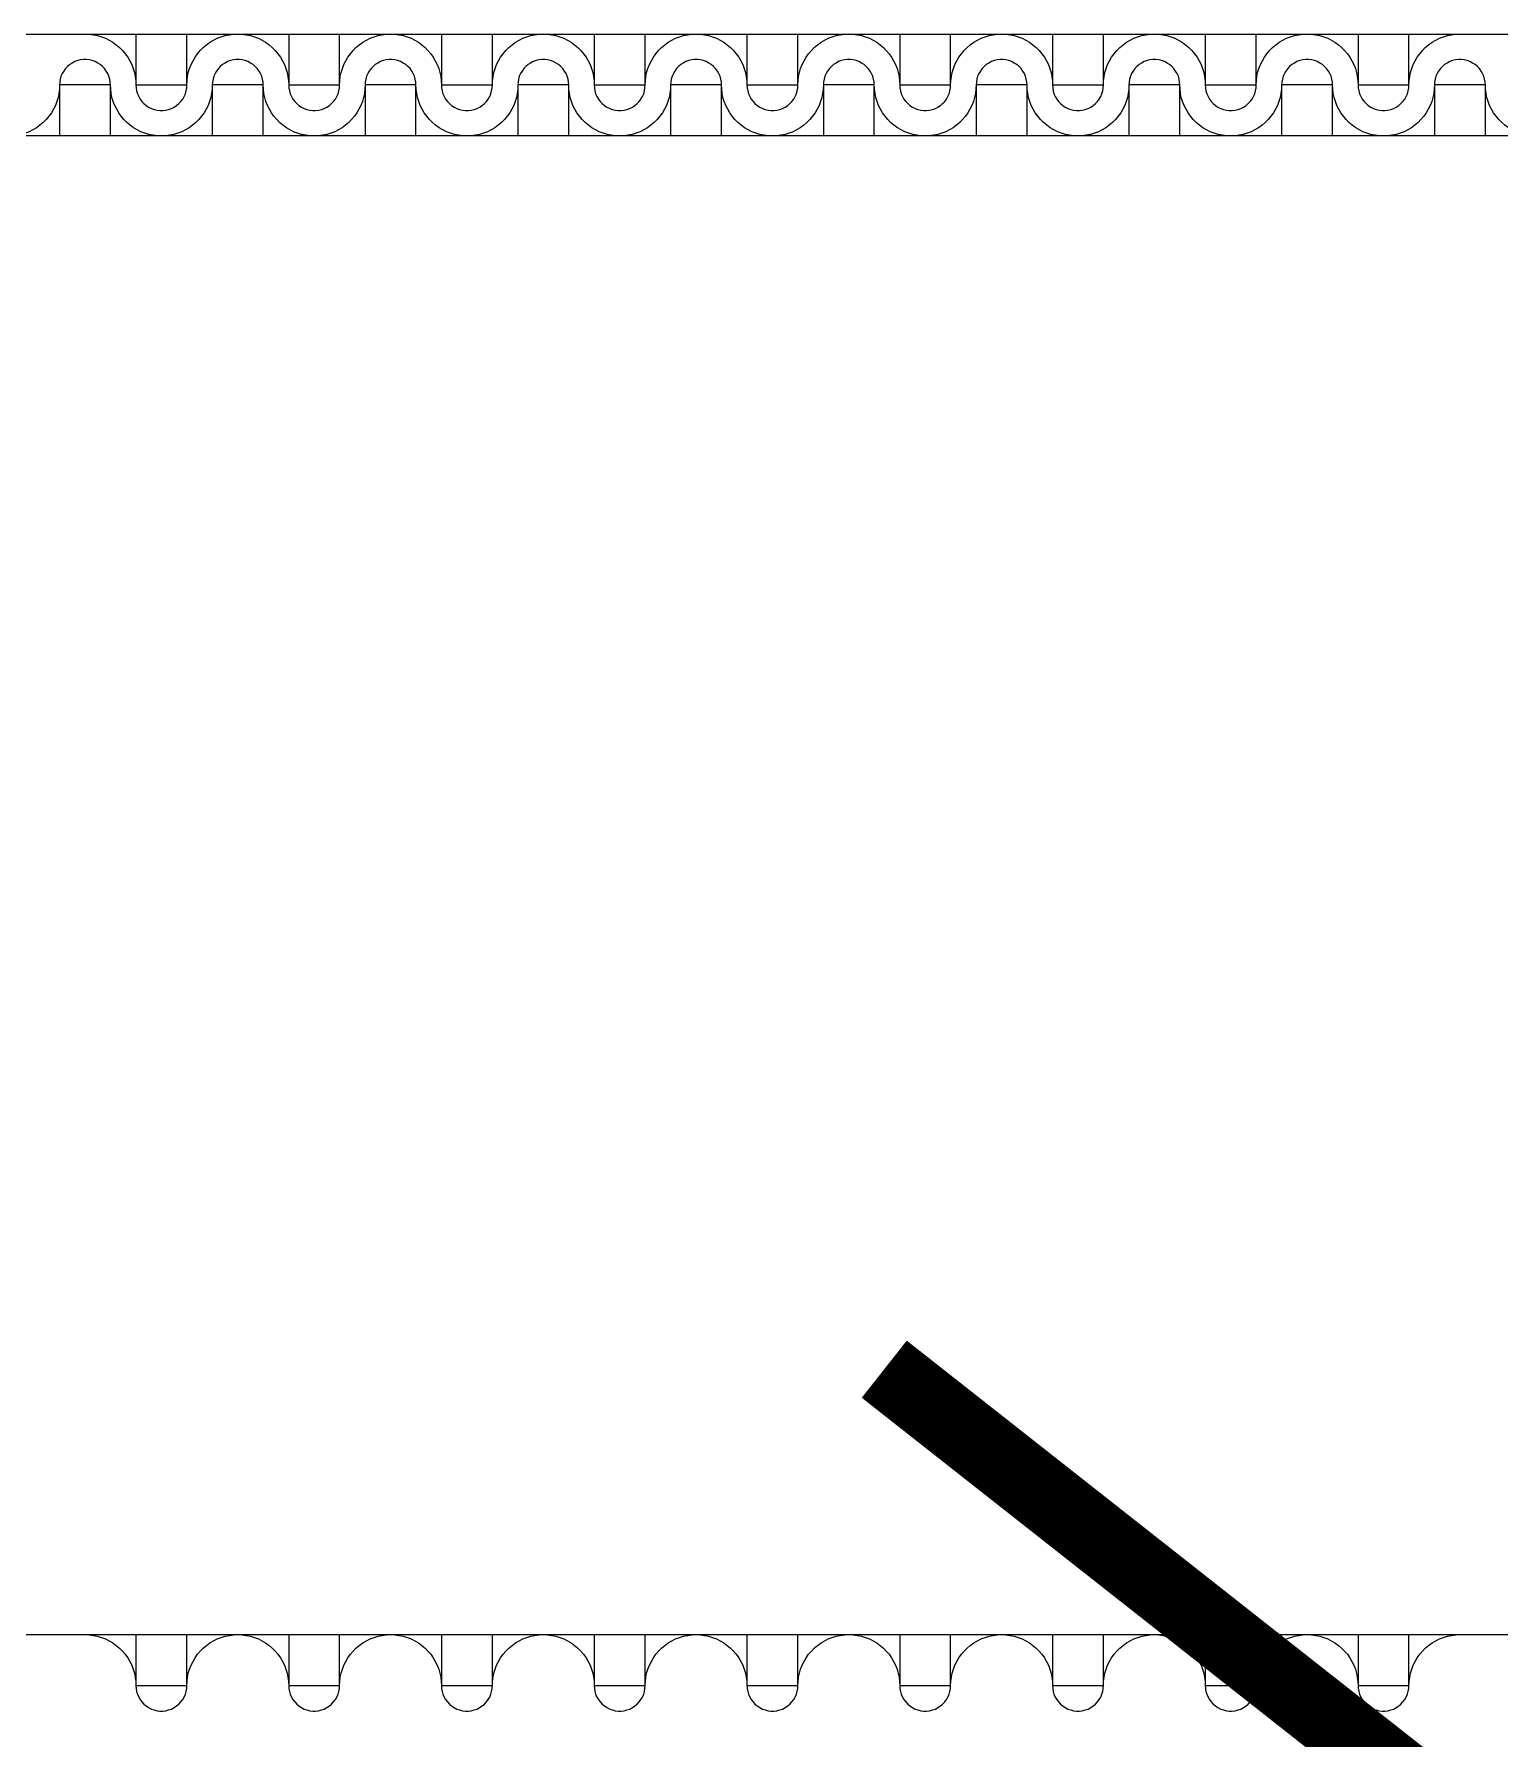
# Model space of a CAD drawing. Extents: x 190.8 to 267.1, y 124 to 174.8.
# Drawn here: x 229.06 to 231.075, y 132.807 to 135.151 of the extents above; entities that cross this region are included whole.
import ezdxf

# ---------------------------------------------------------------- set-up
doc = ezdxf.new("R2010")
doc.units = 0
doc.header["$MEASUREMENT"] = 0

msp = doc.modelspace()

# ---------------------------------------------------------------- linework, layer by layer
for p, q in [((229.0246, 135.1506), (231.1275, 135.1506)), ((229.0246, 132.9506), (231.1275, 132.9506))]:
    msp.add_line(p, q)
for points in [[(229.1296, 135.1506), (229.1354, 135.1503), (229.1411, 135.1496), (229.1469, 135.1486), (229.1524, 135.1468), (229.1579, 135.1448), (229.1679, 135.1393), (229.1726, 135.1358), (229.1771, 135.1321), (229.1811, 135.1281), (229.1849, 135.1236), (229.1884, 135.1188), (229.1939, 135.1088), (229.1959, 135.1033), (229.1976, 135.0978), (229.1986, 135.0921), (229.1994, 135.0863), (229.1996, 135.0806)], [(229.1996, 135.1506), (229.1996, 135.0806), (229.2696, 135.0806), (229.2696, 135.1506)], [(229.2696, 135.0806), (229.2699, 135.0863), (229.2706, 135.0921), (229.2716, 135.0978), (229.2734, 135.1033), (229.2754, 135.1088), (229.2809, 135.1188), (229.2844, 135.1236), (229.2881, 135.1281), (229.2921, 135.1321), (229.2966, 135.1358), (229.3014, 135.1393), (229.3114, 135.1448), (229.3169, 135.1468), (229.3224, 135.1486), (229.3281, 135.1496), (229.3339, 135.1503), (229.3396, 135.1506)], [(229.3396, 135.1506), (229.3454, 135.1503), (229.3511, 135.1496), (229.3569, 135.1486), (229.3624, 135.1468), (229.3679, 135.1448), (229.3779, 135.1393), (229.3826, 135.1358), (229.3871, 135.1321), (229.3911, 135.1281), (229.3949, 135.1236), (229.3984, 135.1188), (229.4039, 135.1088), (229.4059, 135.1033), (229.4076, 135.0978), (229.4086, 135.0921), (229.4094, 135.0863), (229.4096, 135.0806)], [(229.4096, 135.1506), (229.4096, 135.0806), (229.4796, 135.0806), (229.4796, 135.1506)], [(229.4796, 135.0806), (229.4799, 135.0863), (229.4806, 135.0921), (229.4816, 135.0978), (229.4834, 135.1033), (229.4854, 135.1088), (229.4909, 135.1188), (229.4944, 135.1236), (229.4981, 135.1281), (229.5021, 135.1321), (229.5066, 135.1358), (229.5114, 135.1393), (229.5214, 135.1448), (229.5269, 135.1468), (229.5324, 135.1486), (229.5381, 135.1496), (229.5439, 135.1503), (229.5496, 135.1506)], [(229.5496, 135.1506), (229.5554, 135.1503), (229.5611, 135.1496), (229.5669, 135.1486), (229.5724, 135.1468), (229.5779, 135.1448), (229.5879, 135.1393), (229.5926, 135.1358), (229.5971, 135.1321), (229.6011, 135.1281), (229.6049, 135.1236), (229.6084, 135.1188), (229.6139, 135.1088), (229.6159, 135.1033), (229.6176, 135.0978), (229.6186, 135.0921), (229.6194, 135.0863), (229.6196, 135.0806)], [(229.6196, 135.1506), (229.6196, 135.0806), (229.6896, 135.0806), (229.6896, 135.1506)], [(229.6896, 135.0806), (229.6899, 135.0863), (229.6906, 135.0921), (229.6916, 135.0978), (229.6934, 135.1033), (229.6954, 135.1088), (229.7009, 135.1188), (229.7044, 135.1236), (229.7081, 135.1281), (229.7121, 135.1321), (229.7166, 135.1358), (229.7214, 135.1393), (229.7314, 135.1448), (229.7369, 135.1468), (229.7424, 135.1486), (229.7481, 135.1496), (229.7539, 135.1503), (229.7596, 135.1506)], [(229.7596, 135.1506), (229.7654, 135.1503), (229.7711, 135.1496), (229.7769, 135.1486), (229.7824, 135.1468), (229.7879, 135.1448), (229.7979, 135.1393), (229.8026, 135.1358), (229.8071, 135.1321), (229.8111, 135.1281), (229.8149, 135.1236), (229.8184, 135.1188), (229.8239, 135.1088), (229.8259, 135.1033), (229.8276, 135.0978), (229.8286, 135.0921), (229.8294, 135.0863), (229.8296, 135.0806)], [(229.8296, 135.1506), (229.8296, 135.0806), (229.8996, 135.0806), (229.8996, 135.1506)], [(229.8996, 135.0806), (229.8999, 135.0863), (229.9006, 135.0921), (229.9016, 135.0978), (229.9034, 135.1033), (229.9054, 135.1088), (229.9109, 135.1188), (229.9144, 135.1236), (229.9181, 135.1281), (229.9221, 135.1321), (229.9266, 135.1358), (229.9314, 135.1393), (229.9414, 135.1448), (229.9469, 135.1468), (229.9524, 135.1486), (229.9581, 135.1496), (229.9639, 135.1503), (229.9696, 135.1506)], [(229.9696, 135.1506), (229.9754, 135.1503), (229.9811, 135.1496), (229.9869, 135.1486), (229.9924, 135.1468), (229.9979, 135.1448), (230.0079, 135.1393), (230.0126, 135.1358), (230.0171, 135.1321), (230.0211, 135.1281), (230.0249, 135.1236), (230.0284, 135.1188), (230.0339, 135.1088), (230.0359, 135.1033), (230.0376, 135.0978), (230.0386, 135.0921), (230.0394, 135.0863), (230.0396, 135.0806)], [(230.0396, 135.1506), (230.0396, 135.0806), (230.1096, 135.0806), (230.1096, 135.1506)], [(230.1096, 135.0806), (230.1099, 135.0863), (230.1106, 135.0921), (230.1116, 135.0978), (230.1134, 135.1033), (230.1154, 135.1088), (230.1209, 135.1188), (230.1244, 135.1236), (230.1281, 135.1281), (230.1321, 135.1321), (230.1366, 135.1358), (230.1414, 135.1393), (230.1514, 135.1448), (230.1569, 135.1468), (230.1624, 135.1486), (230.1681, 135.1496), (230.1739, 135.1503), (230.1796, 135.1506)], [(230.1796, 135.1506), (230.1854, 135.1503), (230.1911, 135.1496), (230.1969, 135.1486), (230.2024, 135.1468), (230.2079, 135.1448), (230.2179, 135.1393), (230.2226, 135.1358), (230.2271, 135.1321), (230.2311, 135.1281), (230.2349, 135.1236), (230.2384, 135.1188), (230.2439, 135.1088), (230.2459, 135.1033), (230.2476, 135.0978), (230.2486, 135.0921), (230.2494, 135.0863), (230.2496, 135.0806)], [(230.2496, 135.1506), (230.2496, 135.0806), (230.3196, 135.0806), (230.3196, 135.1506)], [(230.3196, 135.0806), (230.3199, 135.0863), (230.3206, 135.0921), (230.3216, 135.0978), (230.3234, 135.1033), (230.3254, 135.1088), (230.3309, 135.1188), (230.3344, 135.1236), (230.3381, 135.1281), (230.3421, 135.1321), (230.3466, 135.1358), (230.3514, 135.1393), (230.3614, 135.1448), (230.3669, 135.1468), (230.3724, 135.1486), (230.3781, 135.1496), (230.3839, 135.1503), (230.3896, 135.1506)], [(230.3896, 135.1506), (230.3954, 135.1503), (230.4011, 135.1496), (230.4069, 135.1486), (230.4124, 135.1468), (230.4179, 135.1448), (230.4279, 135.1393), (230.4326, 135.1358), (230.4371, 135.1321), (230.4411, 135.1281), (230.4449, 135.1236), (230.4484, 135.1188), (230.4539, 135.1088), (230.4559, 135.1033), (230.4576, 135.0978), (230.4586, 135.0921), (230.4594, 135.0863), (230.4596, 135.0806)], [(230.4596, 135.1506), (230.4596, 135.0806), (230.5296, 135.0806), (230.5296, 135.1506)], [(230.5296, 135.0806), (230.5299, 135.0863), (230.5306, 135.0921), (230.5316, 135.0978), (230.5334, 135.1033), (230.5354, 135.1088), (230.5409, 135.1188), (230.5444, 135.1236), (230.5481, 135.1281), (230.5521, 135.1321), (230.5566, 135.1358), (230.5614, 135.1393), (230.5714, 135.1448), (230.5769, 135.1468), (230.5824, 135.1486), (230.5881, 135.1496), (230.5939, 135.1503), (230.5996, 135.1506)], [(230.5996, 135.1506), (230.6054, 135.1503), (230.6111, 135.1496), (230.6169, 135.1486), (230.6224, 135.1468), (230.6279, 135.1448), (230.6379, 135.1393), (230.6426, 135.1358), (230.6471, 135.1321), (230.6511, 135.1281), (230.6549, 135.1236), (230.6584, 135.1188), (230.6639, 135.1088), (230.6659, 135.1033), (230.6676, 135.0978), (230.6686, 135.0921), (230.6694, 135.0863), (230.6696, 135.0806)], [(230.6696, 135.1506), (230.6696, 135.0806), (230.7396, 135.0806), (230.7396, 135.1506)], [(230.7396, 135.0806), (230.7399, 135.0863), (230.7406, 135.0921), (230.7416, 135.0978), (230.7434, 135.1033), (230.7454, 135.1088), (230.7509, 135.1188), (230.7544, 135.1236), (230.7581, 135.1281), (230.7621, 135.1321), (230.7666, 135.1358), (230.7714, 135.1393), (230.7814, 135.1448), (230.7869, 135.1468), (230.7924, 135.1486), (230.7981, 135.1496), (230.8039, 135.1503), (230.8096, 135.1506)], [(230.8096, 135.1506), (230.8154, 135.1503), (230.8211, 135.1496), (230.8269, 135.1486), (230.8324, 135.1468), (230.8379, 135.1448), (230.8479, 135.1393), (230.8526, 135.1358), (230.8571, 135.1321), (230.8611, 135.1281), (230.8649, 135.1236), (230.8684, 135.1188), (230.8739, 135.1088), (230.8759, 135.1033), (230.8776, 135.0978), (230.8786, 135.0921), (230.8794, 135.0863), (230.8796, 135.0806)], [(230.8796, 135.1506), (230.8796, 135.0806), (230.9496, 135.0806), (230.9496, 135.1506)], [(230.9496, 135.0806), (230.9499, 135.0863), (230.9506, 135.0921), (230.9516, 135.0978), (230.9534, 135.1033), (230.9554, 135.1088), (230.9609, 135.1188), (230.9644, 135.1236), (230.9681, 135.1281), (230.9721, 135.1321), (230.9766, 135.1358), (230.9814, 135.1393), (230.9914, 135.1448), (230.9969, 135.1468), (231.0024, 135.1486), (231.0081, 135.1496), (231.0139, 135.1503), (231.0196, 135.1506)], [(229.1646, 135.0806), (229.1644, 135.0846), (229.1636, 135.0886), (229.1626, 135.0926), (229.1609, 135.0963), (229.1589, 135.0998), (229.1564, 135.1031), (229.1536, 135.1061), (229.1506, 135.1086), (229.1471, 135.1108), (229.1434, 135.1128), (229.1396, 135.1141), (229.1356, 135.1151), (229.1316, 135.1156), (229.1276, 135.1156), (229.1236, 135.1151), (229.1196, 135.1141), (229.1156, 135.1128), (229.1121, 135.1108), (229.1086, 135.1086), (229.1056, 135.1061), (229.1029, 135.1031), (229.1004, 135.0998), (229.0984, 135.0963), (229.0966, 135.0926), (229.0956, 135.0886), (229.0949, 135.0846), (229.0946, 135.0806)], [(229.3746, 135.0806), (229.3744, 135.0846), (229.3736, 135.0886), (229.3726, 135.0926), (229.3709, 135.0963), (229.3689, 135.0998), (229.3664, 135.1031), (229.3636, 135.1061), (229.3606, 135.1086), (229.3571, 135.1108), (229.3534, 135.1128), (229.3496, 135.1141), (229.3456, 135.1151), (229.3416, 135.1156), (229.3376, 135.1156), (229.3336, 135.1151), (229.3296, 135.1141), (229.3256, 135.1128), (229.3221, 135.1108), (229.3186, 135.1086), (229.3156, 135.1061), (229.3129, 135.1031), (229.3104, 135.0998), (229.3084, 135.0963), (229.3066, 135.0926), (229.3056, 135.0886), (229.3049, 135.0846), (229.3046, 135.0806)], [(229.5846, 135.0806), (229.5844, 135.0846), (229.5836, 135.0886), (229.5826, 135.0926), (229.5809, 135.0963), (229.5789, 135.0998), (229.5764, 135.1031), (229.5736, 135.1061), (229.5706, 135.1086), (229.5671, 135.1108), (229.5634, 135.1128), (229.5596, 135.1141), (229.5556, 135.1151), (229.5516, 135.1156), (229.5476, 135.1156), (229.5436, 135.1151), (229.5396, 135.1141), (229.5356, 135.1128), (229.5321, 135.1108), (229.5286, 135.1086), (229.5256, 135.1061), (229.5229, 135.1031), (229.5204, 135.0998), (229.5184, 135.0963), (229.5166, 135.0926), (229.5156, 135.0886), (229.5149, 135.0846), (229.5146, 135.0806)], [(229.7946, 135.0806), (229.7944, 135.0846), (229.7936, 135.0886), (229.7926, 135.0926), (229.7909, 135.0963), (229.7889, 135.0998), (229.7864, 135.1031), (229.7836, 135.1061), (229.7806, 135.1086), (229.7771, 135.1108), (229.7734, 135.1128), (229.7696, 135.1141), (229.7656, 135.1151), (229.7616, 135.1156), (229.7576, 135.1156), (229.7536, 135.1151), (229.7496, 135.1141), (229.7456, 135.1128), (229.7421, 135.1108), (229.7386, 135.1086), (229.7356, 135.1061), (229.7329, 135.1031), (229.7304, 135.0998), (229.7284, 135.0963), (229.7266, 135.0926), (229.7256, 135.0886), (229.7249, 135.0846), (229.7246, 135.0806)], [(230.0046, 135.0806), (230.0044, 135.0846), (230.0036, 135.0886), (230.0026, 135.0926), (230.0009, 135.0963), (229.9989, 135.0998), (229.9964, 135.1031), (229.9936, 135.1061), (229.9906, 135.1086), (229.9871, 135.1108), (229.9834, 135.1128), (229.9796, 135.1141), (229.9756, 135.1151), (229.9716, 135.1156), (229.9676, 135.1156), (229.9636, 135.1151), (229.9596, 135.1141), (229.9556, 135.1128), (229.9521, 135.1108), (229.9486, 135.1086), (229.9456, 135.1061), (229.9429, 135.1031), (229.9404, 135.0998), (229.9384, 135.0963), (229.9366, 135.0926), (229.9356, 135.0886), (229.9349, 135.0846), (229.9346, 135.0806)], [(230.2146, 135.0806), (230.2144, 135.0846), (230.2136, 135.0886), (230.2126, 135.0926), (230.2109, 135.0963), (230.2089, 135.0998), (230.2064, 135.1031), (230.2036, 135.1061), (230.2006, 135.1086), (230.1971, 135.1108), (230.1934, 135.1128), (230.1896, 135.1141), (230.1856, 135.1151), (230.1816, 135.1156), (230.1776, 135.1156), (230.1736, 135.1151), (230.1696, 135.1141), (230.1656, 135.1128), (230.1621, 135.1108), (230.1586, 135.1086), (230.1556, 135.1061), (230.1529, 135.1031), (230.1504, 135.0998), (230.1484, 135.0963), (230.1466, 135.0926), (230.1456, 135.0886), (230.1449, 135.0846), (230.1446, 135.0806)], [(230.4246, 135.0806), (230.4244, 135.0846), (230.4236, 135.0886), (230.4226, 135.0926), (230.4209, 135.0963), (230.4189, 135.0998), (230.4164, 135.1031), (230.4136, 135.1061), (230.4106, 135.1086), (230.4071, 135.1108), (230.4034, 135.1128), (230.3996, 135.1141), (230.3956, 135.1151), (230.3916, 135.1156), (230.3876, 135.1156), (230.3836, 135.1151), (230.3796, 135.1141), (230.3756, 135.1128), (230.3721, 135.1108), (230.3686, 135.1086), (230.3656, 135.1061), (230.3629, 135.1031), (230.3604, 135.0998), (230.3584, 135.0963), (230.3566, 135.0926), (230.3556, 135.0886), (230.3549, 135.0846), (230.3546, 135.0806)], [(230.6346, 135.0806), (230.6344, 135.0846), (230.6336, 135.0886), (230.6326, 135.0926), (230.6309, 135.0963), (230.6289, 135.0998), (230.6264, 135.1031), (230.6236, 135.1061), (230.6206, 135.1086), (230.6171, 135.1108), (230.6134, 135.1128), (230.6096, 135.1141), (230.6056, 135.1151), (230.6016, 135.1156), (230.5976, 135.1156), (230.5936, 135.1151), (230.5896, 135.1141), (230.5856, 135.1128), (230.5821, 135.1108), (230.5786, 135.1086), (230.5756, 135.1061), (230.5729, 135.1031), (230.5704, 135.0998), (230.5684, 135.0963), (230.5666, 135.0926), (230.5656, 135.0886), (230.5649, 135.0846), (230.5646, 135.0806)], [(230.8446, 135.0806), (230.8444, 135.0846), (230.8436, 135.0886), (230.8426, 135.0926), (230.8409, 135.0963), (230.8389, 135.0998), (230.8364, 135.1031), (230.8336, 135.1061), (230.8306, 135.1086), (230.8271, 135.1108), (230.8234, 135.1128), (230.8196, 135.1141), (230.8156, 135.1151), (230.8116, 135.1156), (230.8076, 135.1156), (230.8036, 135.1151), (230.7996, 135.1141), (230.7956, 135.1128), (230.7921, 135.1108), (230.7886, 135.1086), (230.7856, 135.1061), (230.7829, 135.1031), (230.7804, 135.0998), (230.7784, 135.0963), (230.7766, 135.0926), (230.7756, 135.0886), (230.7749, 135.0846), (230.7746, 135.0806)], [(231.0546, 135.0806), (231.0544, 135.0846), (231.0536, 135.0886), (231.0526, 135.0926), (231.0509, 135.0963), (231.0489, 135.0998), (231.0464, 135.1031), (231.0436, 135.1061), (231.0406, 135.1086), (231.0371, 135.1108), (231.0334, 135.1128), (231.0296, 135.1141), (231.0256, 135.1151), (231.0216, 135.1156), (231.0176, 135.1156), (231.0136, 135.1151), (231.0096, 135.1141), (231.0056, 135.1128), (231.0021, 135.1108), (230.9986, 135.1086), (230.9956, 135.1061), (230.9929, 135.1031), (230.9904, 135.0998), (230.9884, 135.0963), (230.9866, 135.0926), (230.9856, 135.0886), (230.9849, 135.0846), (230.9846, 135.0806)], [(229.0946, 135.0806), (229.0944, 135.0748), (229.0936, 135.0691), (229.0926, 135.0633), (229.0909, 135.0578), (229.0889, 135.0523), (229.0834, 135.0423), (229.0799, 135.0376), (229.0761, 135.0331), (229.0721, 135.0291), (229.0676, 135.0253), (229.0629, 135.0218), (229.0529, 135.0163), (229.0474, 135.0143), (229.0419, 135.0126), (229.0361, 135.0116), (229.0304, 135.0108), (229.0246, 135.0106)], [(229.1646, 135.0106), (229.1646, 135.0806), (229.0946, 135.0806), (229.0946, 135.0106)], [(229.2346, 135.0106), (229.2289, 135.0108), (229.2231, 135.0116), (229.2174, 135.0126), (229.2119, 135.0143), (229.2064, 135.0163), (229.1964, 135.0218), (229.1916, 135.0253), (229.1871, 135.0291), (229.1831, 135.0331), (229.1794, 135.0376), (229.1759, 135.0423), (229.1704, 135.0523), (229.1684, 135.0578), (229.1666, 135.0633), (229.1656, 135.0691), (229.1649, 135.0748), (229.1646, 135.0806)], [(229.1996, 135.0806), (229.1999, 135.0766), (229.2006, 135.0726), (229.2016, 135.0686), (229.2034, 135.0648), (229.2054, 135.0613), (229.2079, 135.0581), (229.2106, 135.0551), (229.2136, 135.0526), (229.2171, 135.0503), (229.2209, 135.0483), (229.2246, 135.0471), (229.2286, 135.0461), (229.2326, 135.0456), (229.2366, 135.0456), (229.2406, 135.0461), (229.2446, 135.0471), (229.2486, 135.0483), (229.2521, 135.0503), (229.2556, 135.0526), (229.2586, 135.0551), (229.2614, 135.0581), (229.2639, 135.0613), (229.2659, 135.0648), (229.2676, 135.0686), (229.2686, 135.0726), (229.2694, 135.0766), (229.2696, 135.0806)], [(229.3046, 135.0806), (229.3044, 135.0748), (229.3036, 135.0691), (229.3026, 135.0633), (229.3009, 135.0578), (229.2989, 135.0523), (229.2934, 135.0423), (229.2899, 135.0376), (229.2861, 135.0331), (229.2821, 135.0291), (229.2776, 135.0253), (229.2729, 135.0218), (229.2629, 135.0163), (229.2574, 135.0143), (229.2519, 135.0126), (229.2461, 135.0116), (229.2404, 135.0108), (229.2346, 135.0106)], [(229.3746, 135.0106), (229.3746, 135.0806), (229.3046, 135.0806), (229.3046, 135.0106)], [(229.4446, 135.0106), (229.4389, 135.0108), (229.4331, 135.0116), (229.4274, 135.0126), (229.4219, 135.0143), (229.4164, 135.0163), (229.4064, 135.0218), (229.4016, 135.0253), (229.3971, 135.0291), (229.3931, 135.0331), (229.3894, 135.0376), (229.3859, 135.0423), (229.3804, 135.0523), (229.3784, 135.0578), (229.3766, 135.0633), (229.3756, 135.0691), (229.3749, 135.0748), (229.3746, 135.0806)], [(229.4096, 135.0806), (229.4099, 135.0766), (229.4106, 135.0726), (229.4116, 135.0686), (229.4134, 135.0648), (229.4154, 135.0613), (229.4179, 135.0581), (229.4206, 135.0551), (229.4236, 135.0526), (229.4271, 135.0503), (229.4309, 135.0483), (229.4346, 135.0471), (229.4386, 135.0461), (229.4426, 135.0456), (229.4466, 135.0456), (229.4506, 135.0461), (229.4546, 135.0471), (229.4586, 135.0483), (229.4621, 135.0503), (229.4656, 135.0526), (229.4686, 135.0551), (229.4714, 135.0581), (229.4739, 135.0613), (229.4759, 135.0648), (229.4776, 135.0686), (229.4786, 135.0726), (229.4794, 135.0766), (229.4796, 135.0806)], [(229.5146, 135.0806), (229.5144, 135.0748), (229.5136, 135.0691), (229.5126, 135.0633), (229.5109, 135.0578), (229.5089, 135.0523), (229.5034, 135.0423), (229.4999, 135.0376), (229.4961, 135.0331), (229.4921, 135.0291), (229.4876, 135.0253), (229.4829, 135.0218), (229.4729, 135.0163), (229.4674, 135.0143), (229.4619, 135.0126), (229.4561, 135.0116), (229.4504, 135.0108), (229.4446, 135.0106)], [(229.5846, 135.0106), (229.5846, 135.0806), (229.5146, 135.0806), (229.5146, 135.0106)], [(229.6546, 135.0106), (229.6489, 135.0108), (229.6431, 135.0116), (229.6374, 135.0126), (229.6319, 135.0143), (229.6264, 135.0163), (229.6164, 135.0218), (229.6116, 135.0253), (229.6071, 135.0291), (229.6031, 135.0331), (229.5994, 135.0376), (229.5959, 135.0423), (229.5904, 135.0523), (229.5884, 135.0578), (229.5866, 135.0633), (229.5856, 135.0691), (229.5849, 135.0748), (229.5846, 135.0806)], [(229.6196, 135.0806), (229.6199, 135.0766), (229.6206, 135.0726), (229.6216, 135.0686), (229.6234, 135.0648), (229.6254, 135.0613), (229.6279, 135.0581), (229.6306, 135.0551), (229.6336, 135.0526), (229.6371, 135.0503), (229.6409, 135.0483), (229.6446, 135.0471), (229.6486, 135.0461), (229.6526, 135.0456), (229.6566, 135.0456), (229.6606, 135.0461), (229.6646, 135.0471), (229.6686, 135.0483), (229.6721, 135.0503), (229.6756, 135.0526), (229.6786, 135.0551), (229.6814, 135.0581), (229.6839, 135.0613), (229.6859, 135.0648), (229.6876, 135.0686), (229.6886, 135.0726), (229.6894, 135.0766), (229.6896, 135.0806)], [(229.7246, 135.0806), (229.7244, 135.0748), (229.7236, 135.0691), (229.7226, 135.0633), (229.7209, 135.0578), (229.7189, 135.0523), (229.7134, 135.0423), (229.7099, 135.0376), (229.7061, 135.0331), (229.7021, 135.0291), (229.6976, 135.0253), (229.6929, 135.0218), (229.6829, 135.0163), (229.6774, 135.0143), (229.6719, 135.0126), (229.6661, 135.0116), (229.6604, 135.0108), (229.6546, 135.0106)], [(229.7946, 135.0106), (229.7946, 135.0806), (229.7246, 135.0806), (229.7246, 135.0106)], [(229.8646, 135.0106), (229.8589, 135.0108), (229.8531, 135.0116), (229.8474, 135.0126), (229.8419, 135.0143), (229.8364, 135.0163), (229.8264, 135.0218), (229.8216, 135.0253), (229.8171, 135.0291), (229.8131, 135.0331), (229.8094, 135.0376), (229.8059, 135.0423), (229.8004, 135.0523), (229.7984, 135.0578), (229.7966, 135.0633), (229.7956, 135.0691), (229.7949, 135.0748), (229.7946, 135.0806)], [(229.8296, 135.0806), (229.8299, 135.0766), (229.8306, 135.0726), (229.8316, 135.0686), (229.8334, 135.0648), (229.8354, 135.0613), (229.8379, 135.0581), (229.8406, 135.0551), (229.8436, 135.0526), (229.8471, 135.0503), (229.8509, 135.0483), (229.8546, 135.0471), (229.8586, 135.0461), (229.8626, 135.0456), (229.8666, 135.0456), (229.8706, 135.0461), (229.8746, 135.0471), (229.8786, 135.0483), (229.8821, 135.0503), (229.8856, 135.0526), (229.8886, 135.0551), (229.8914, 135.0581), (229.8939, 135.0613), (229.8959, 135.0648), (229.8976, 135.0686), (229.8986, 135.0726), (229.8994, 135.0766), (229.8996, 135.0806)], [(229.9346, 135.0806), (229.9344, 135.0748), (229.9336, 135.0691), (229.9326, 135.0633), (229.9309, 135.0578), (229.9289, 135.0523), (229.9234, 135.0423), (229.9199, 135.0376), (229.9161, 135.0331), (229.9121, 135.0291), (229.9076, 135.0253), (229.9029, 135.0218), (229.8929, 135.0163), (229.8874, 135.0143), (229.8819, 135.0126), (229.8761, 135.0116), (229.8704, 135.0108), (229.8646, 135.0106)], [(230.0046, 135.0106), (230.0046, 135.0806), (229.9346, 135.0806), (229.9346, 135.0106)], [(230.0746, 135.0106), (230.0689, 135.0108), (230.0631, 135.0116), (230.0574, 135.0126), (230.0519, 135.0143), (230.0464, 135.0163), (230.0364, 135.0218), (230.0316, 135.0253), (230.0271, 135.0291), (230.0231, 135.0331), (230.0194, 135.0376), (230.0159, 135.0423), (230.0104, 135.0523), (230.0084, 135.0578), (230.0066, 135.0633), (230.0056, 135.0691), (230.0049, 135.0748), (230.0046, 135.0806)], [(230.0396, 135.0806), (230.0399, 135.0766), (230.0406, 135.0726), (230.0416, 135.0686), (230.0434, 135.0648), (230.0454, 135.0613), (230.0479, 135.0581), (230.0506, 135.0551), (230.0536, 135.0526), (230.0571, 135.0503), (230.0609, 135.0483), (230.0646, 135.0471), (230.0686, 135.0461), (230.0726, 135.0456), (230.0766, 135.0456), (230.0806, 135.0461), (230.0846, 135.0471), (230.0886, 135.0483), (230.0921, 135.0503), (230.0956, 135.0526), (230.0986, 135.0551), (230.1014, 135.0581), (230.1039, 135.0613), (230.1059, 135.0648), (230.1076, 135.0686), (230.1086, 135.0726), (230.1094, 135.0766), (230.1096, 135.0806)], [(230.1446, 135.0806), (230.1444, 135.0748), (230.1436, 135.0691), (230.1426, 135.0633), (230.1409, 135.0578), (230.1389, 135.0523), (230.1334, 135.0423), (230.1299, 135.0376), (230.1261, 135.0331), (230.1221, 135.0291), (230.1176, 135.0253), (230.1129, 135.0218), (230.1029, 135.0163), (230.0974, 135.0143), (230.0919, 135.0126), (230.0861, 135.0116), (230.0804, 135.0108), (230.0746, 135.0106)], [(230.2146, 135.0106), (230.2146, 135.0806), (230.1446, 135.0806), (230.1446, 135.0106)], [(230.2846, 135.0106), (230.2789, 135.0108), (230.2731, 135.0116), (230.2674, 135.0126), (230.2619, 135.0143), (230.2564, 135.0163), (230.2464, 135.0218), (230.2416, 135.0253), (230.2371, 135.0291), (230.2331, 135.0331), (230.2294, 135.0376), (230.2259, 135.0423), (230.2204, 135.0523), (230.2184, 135.0578), (230.2166, 135.0633), (230.2156, 135.0691), (230.2149, 135.0748), (230.2146, 135.0806)], [(230.2496, 135.0806), (230.2499, 135.0766), (230.2506, 135.0726), (230.2516, 135.0686), (230.2534, 135.0648), (230.2554, 135.0613), (230.2579, 135.0581), (230.2606, 135.0551), (230.2636, 135.0526), (230.2671, 135.0503), (230.2709, 135.0483), (230.2746, 135.0471), (230.2786, 135.0461), (230.2826, 135.0456), (230.2866, 135.0456), (230.2906, 135.0461), (230.2946, 135.0471), (230.2986, 135.0483), (230.3021, 135.0503), (230.3056, 135.0526), (230.3086, 135.0551), (230.3114, 135.0581), (230.3139, 135.0613), (230.3159, 135.0648), (230.3176, 135.0686), (230.3186, 135.0726), (230.3194, 135.0766), (230.3196, 135.0806)], [(230.3546, 135.0806), (230.3544, 135.0748), (230.3536, 135.0691), (230.3526, 135.0633), (230.3509, 135.0578), (230.3489, 135.0523), (230.3434, 135.0423), (230.3399, 135.0376), (230.3361, 135.0331), (230.3321, 135.0291), (230.3276, 135.0253), (230.3229, 135.0218), (230.3129, 135.0163), (230.3074, 135.0143), (230.3019, 135.0126), (230.2961, 135.0116), (230.2904, 135.0108), (230.2846, 135.0106)], [(230.4246, 135.0106), (230.4246, 135.0806), (230.3546, 135.0806), (230.3546, 135.0106)], [(230.4946, 135.0106), (230.4889, 135.0108), (230.4831, 135.0116), (230.4774, 135.0126), (230.4719, 135.0143), (230.4664, 135.0163), (230.4564, 135.0218), (230.4516, 135.0253), (230.4471, 135.0291), (230.4431, 135.0331), (230.4394, 135.0376), (230.4359, 135.0423), (230.4304, 135.0523), (230.4284, 135.0578), (230.4266, 135.0633), (230.4256, 135.0691), (230.4249, 135.0748), (230.4246, 135.0806)], [(230.4596, 135.0806), (230.4599, 135.0766), (230.4606, 135.0726), (230.4616, 135.0686), (230.4634, 135.0648), (230.4654, 135.0613), (230.4679, 135.0581), (230.4706, 135.0551), (230.4736, 135.0526), (230.4771, 135.0503), (230.4809, 135.0483), (230.4846, 135.0471), (230.4886, 135.0461), (230.4926, 135.0456), (230.4966, 135.0456), (230.5006, 135.0461), (230.5046, 135.0471), (230.5086, 135.0483), (230.5121, 135.0503), (230.5156, 135.0526), (230.5186, 135.0551), (230.5214, 135.0581), (230.5239, 135.0613), (230.5259, 135.0648), (230.5276, 135.0686), (230.5286, 135.0726), (230.5294, 135.0766), (230.5296, 135.0806)], [(230.5646, 135.0806), (230.5644, 135.0748), (230.5636, 135.0691), (230.5626, 135.0633), (230.5609, 135.0578), (230.5589, 135.0523), (230.5534, 135.0423), (230.5499, 135.0376), (230.5461, 135.0331), (230.5421, 135.0291), (230.5376, 135.0253), (230.5329, 135.0218), (230.5229, 135.0163), (230.5174, 135.0143), (230.5119, 135.0126), (230.5061, 135.0116), (230.5004, 135.0108), (230.4946, 135.0106)], [(230.6346, 135.0106), (230.6346, 135.0806), (230.5646, 135.0806), (230.5646, 135.0106)], [(230.7046, 135.0106), (230.6989, 135.0108), (230.6931, 135.0116), (230.6874, 135.0126), (230.6819, 135.0143), (230.6764, 135.0163), (230.6664, 135.0218), (230.6616, 135.0253), (230.6571, 135.0291), (230.6531, 135.0331), (230.6494, 135.0376), (230.6459, 135.0423), (230.6404, 135.0523), (230.6384, 135.0578), (230.6366, 135.0633), (230.6356, 135.0691), (230.6349, 135.0748), (230.6346, 135.0806)], [(230.6696, 135.0806), (230.6699, 135.0766), (230.6706, 135.0726), (230.6716, 135.0686), (230.6734, 135.0648), (230.6754, 135.0613), (230.6779, 135.0581), (230.6806, 135.0551), (230.6836, 135.0526), (230.6871, 135.0503), (230.6909, 135.0483), (230.6946, 135.0471), (230.6986, 135.0461), (230.7026, 135.0456), (230.7066, 135.0456), (230.7106, 135.0461), (230.7146, 135.0471), (230.7186, 135.0483), (230.7221, 135.0503), (230.7256, 135.0526), (230.7286, 135.0551), (230.7314, 135.0581), (230.7339, 135.0613), (230.7359, 135.0648), (230.7376, 135.0686), (230.7386, 135.0726), (230.7394, 135.0766), (230.7396, 135.0806)], [(230.7746, 135.0806), (230.7744, 135.0748), (230.7736, 135.0691), (230.7726, 135.0633), (230.7709, 135.0578), (230.7689, 135.0523), (230.7634, 135.0423), (230.7599, 135.0376), (230.7561, 135.0331), (230.7521, 135.0291), (230.7476, 135.0253), (230.7429, 135.0218), (230.7329, 135.0163), (230.7274, 135.0143), (230.7219, 135.0126), (230.7161, 135.0116), (230.7104, 135.0108), (230.7046, 135.0106)], [(230.8446, 135.0106), (230.8446, 135.0806), (230.7746, 135.0806), (230.7746, 135.0106)], [(230.9146, 135.0106), (230.9089, 135.0108), (230.9031, 135.0116), (230.8974, 135.0126), (230.8919, 135.0143), (230.8864, 135.0163), (230.8764, 135.0218), (230.8716, 135.0253), (230.8671, 135.0291), (230.8631, 135.0331), (230.8594, 135.0376), (230.8559, 135.0423), (230.8504, 135.0523), (230.8484, 135.0578), (230.8466, 135.0633), (230.8456, 135.0691), (230.8449, 135.0748), (230.8446, 135.0806)], [(230.8796, 135.0806), (230.8799, 135.0766), (230.8806, 135.0726), (230.8816, 135.0686), (230.8834, 135.0648), (230.8854, 135.0613), (230.8879, 135.0581), (230.8906, 135.0551), (230.8936, 135.0526), (230.8971, 135.0503), (230.9009, 135.0483), (230.9046, 135.0471), (230.9086, 135.0461), (230.9126, 135.0456), (230.9166, 135.0456), (230.9206, 135.0461), (230.9246, 135.0471), (230.9286, 135.0483), (230.9321, 135.0503), (230.9356, 135.0526), (230.9386, 135.0551), (230.9414, 135.0581), (230.9439, 135.0613), (230.9459, 135.0648), (230.9476, 135.0686), (230.9486, 135.0726), (230.9494, 135.0766), (230.9496, 135.0806)], [(230.9846, 135.0806), (230.9844, 135.0748), (230.9836, 135.0691), (230.9826, 135.0633), (230.9809, 135.0578), (230.9789, 135.0523), (230.9734, 135.0423), (230.9699, 135.0376), (230.9661, 135.0331), (230.9621, 135.0291), (230.9576, 135.0253), (230.9529, 135.0218), (230.9429, 135.0163), (230.9374, 135.0143), (230.9319, 135.0126), (230.9261, 135.0116), (230.9204, 135.0108), (230.9146, 135.0106)], [(231.0546, 135.0106), (231.0546, 135.0806), (230.9846, 135.0806), (230.9846, 135.0106)], [(231.1246, 135.0106), (231.1189, 135.0108), (231.1131, 135.0116), (231.1074, 135.0126), (231.1019, 135.0143), (231.0964, 135.0163), (231.0864, 135.0218), (231.0816, 135.0253), (231.0771, 135.0291), (231.0731, 135.0331), (231.0694, 135.0376), (231.0659, 135.0423), (231.0604, 135.0523), (231.0584, 135.0578), (231.0566, 135.0633), (231.0556, 135.0691), (231.0549, 135.0748), (231.0546, 135.0806)], [(231.1275, 135.0106), (229.0246, 135.0106), (229.0246, 132.9506)], [(229.1296, 132.9506), (229.1354, 132.9503), (229.1411, 132.9496), (229.1469, 132.9486), (229.1524, 132.9468), (229.1579, 132.9448), (229.1679, 132.9393), (229.1726, 132.9358), (229.1771, 132.9321), (229.1811, 132.9281), (229.1849, 132.9236), (229.1884, 132.9188), (229.1939, 132.9088), (229.1959, 132.9033), (229.1976, 132.8978), (229.1986, 132.8921), (229.1994, 132.8863), (229.1996, 132.8806)], [(229.1996, 132.9506), (229.1996, 132.8806), (229.2696, 132.8806), (229.2696, 132.9506)], [(229.2696, 132.8806), (229.2699, 132.8863), (229.2706, 132.8921), (229.2716, 132.8978), (229.2734, 132.9033), (229.2754, 132.9088), (229.2809, 132.9188), (229.2844, 132.9236), (229.2881, 132.9281), (229.2921, 132.9321), (229.2966, 132.9358), (229.3014, 132.9393), (229.3114, 132.9448), (229.3169, 132.9468), (229.3224, 132.9486), (229.3281, 132.9496), (229.3339, 132.9503), (229.3396, 132.9506)], [(229.3396, 132.9506), (229.3454, 132.9503), (229.3511, 132.9496), (229.3569, 132.9486), (229.3624, 132.9468), (229.3679, 132.9448), (229.3779, 132.9393), (229.3826, 132.9358), (229.3871, 132.9321), (229.3911, 132.9281), (229.3949, 132.9236), (229.3984, 132.9188), (229.4039, 132.9088), (229.4059, 132.9033), (229.4076, 132.8978), (229.4086, 132.8921), (229.4094, 132.8863), (229.4096, 132.8806)], [(229.4096, 132.9506), (229.4096, 132.8806), (229.4796, 132.8806), (229.4796, 132.9506)], [(229.4796, 132.8806), (229.4799, 132.8863), (229.4806, 132.8921), (229.4816, 132.8978), (229.4834, 132.9033), (229.4854, 132.9088), (229.4909, 132.9188), (229.4944, 132.9236), (229.4981, 132.9281), (229.5021, 132.9321), (229.5066, 132.9358), (229.5114, 132.9393), (229.5214, 132.9448), (229.5269, 132.9468), (229.5324, 132.9486), (229.5381, 132.9496), (229.5439, 132.9503), (229.5496, 132.9506)], [(229.5496, 132.9506), (229.5554, 132.9503), (229.5611, 132.9496), (229.5669, 132.9486), (229.5724, 132.9468), (229.5779, 132.9448), (229.5879, 132.9393), (229.5926, 132.9358), (229.5971, 132.9321), (229.6011, 132.9281), (229.6049, 132.9236), (229.6084, 132.9188), (229.6139, 132.9088), (229.6159, 132.9033), (229.6176, 132.8978), (229.6186, 132.8921), (229.6194, 132.8863), (229.6196, 132.8806)], [(229.6196, 132.9506), (229.6196, 132.8806), (229.6896, 132.8806), (229.6896, 132.9506)], [(229.6896, 132.8806), (229.6899, 132.8863), (229.6906, 132.8921), (229.6916, 132.8978), (229.6934, 132.9033), (229.6954, 132.9088), (229.7009, 132.9188), (229.7044, 132.9236), (229.7081, 132.9281), (229.7121, 132.9321), (229.7166, 132.9358), (229.7214, 132.9393), (229.7314, 132.9448), (229.7369, 132.9468), (229.7424, 132.9486), (229.7481, 132.9496), (229.7539, 132.9503), (229.7596, 132.9506)], [(229.7596, 132.9506), (229.7654, 132.9503), (229.7711, 132.9496), (229.7769, 132.9486), (229.7824, 132.9468), (229.7879, 132.9448), (229.7979, 132.9393), (229.8026, 132.9358), (229.8071, 132.9321), (229.8111, 132.9281), (229.8149, 132.9236), (229.8184, 132.9188), (229.8239, 132.9088), (229.8259, 132.9033), (229.8276, 132.8978), (229.8286, 132.8921), (229.8294, 132.8863), (229.8296, 132.8806)], [(229.8296, 132.9506), (229.8296, 132.8806), (229.8996, 132.8806), (229.8996, 132.9506)], [(229.8996, 132.8806), (229.8999, 132.8863), (229.9006, 132.8921), (229.9016, 132.8978), (229.9034, 132.9033), (229.9054, 132.9088), (229.9109, 132.9188), (229.9144, 132.9236), (229.9181, 132.9281), (229.9221, 132.9321), (229.9266, 132.9358), (229.9314, 132.9393), (229.9414, 132.9448), (229.9469, 132.9468), (229.9524, 132.9486), (229.9581, 132.9496), (229.9639, 132.9503), (229.9696, 132.9506)], [(229.9696, 132.9506), (229.9754, 132.9503), (229.9811, 132.9496), (229.9869, 132.9486), (229.9924, 132.9468), (229.9979, 132.9448), (230.0079, 132.9393), (230.0126, 132.9358), (230.0171, 132.9321), (230.0211, 132.9281), (230.0249, 132.9236), (230.0284, 132.9188), (230.0339, 132.9088), (230.0359, 132.9033), (230.0376, 132.8978), (230.0386, 132.8921), (230.0394, 132.8863), (230.0396, 132.8806)], [(230.0396, 132.9506), (230.0396, 132.8806), (230.1096, 132.8806), (230.1096, 132.9506)], [(230.1096, 132.8806), (230.1099, 132.8863), (230.1106, 132.8921), (230.1116, 132.8978), (230.1134, 132.9033), (230.1154, 132.9088), (230.1209, 132.9188), (230.1244, 132.9236), (230.1281, 132.9281), (230.1321, 132.9321), (230.1366, 132.9358), (230.1414, 132.9393), (230.1514, 132.9448), (230.1569, 132.9468), (230.1624, 132.9486), (230.1681, 132.9496), (230.1739, 132.9503), (230.1796, 132.9506)], [(230.1796, 132.9506), (230.1854, 132.9503), (230.1911, 132.9496), (230.1969, 132.9486), (230.2024, 132.9468), (230.2079, 132.9448), (230.2179, 132.9393), (230.2226, 132.9358), (230.2271, 132.9321), (230.2311, 132.9281), (230.2349, 132.9236), (230.2384, 132.9188), (230.2439, 132.9088), (230.2459, 132.9033), (230.2476, 132.8978), (230.2486, 132.8921), (230.2494, 132.8863), (230.2496, 132.8806)], [(230.2496, 132.9506), (230.2496, 132.8806), (230.3196, 132.8806), (230.3196, 132.9506)], [(230.3196, 132.8806), (230.3199, 132.8863), (230.3206, 132.8921), (230.3216, 132.8978), (230.3234, 132.9033), (230.3254, 132.9088), (230.3309, 132.9188), (230.3344, 132.9236), (230.3381, 132.9281), (230.3421, 132.9321), (230.3466, 132.9358), (230.3514, 132.9393), (230.3614, 132.9448), (230.3669, 132.9468), (230.3724, 132.9486), (230.3781, 132.9496), (230.3839, 132.9503), (230.3896, 132.9506)], [(230.3896, 132.9506), (230.3954, 132.9503), (230.4011, 132.9496), (230.4069, 132.9486), (230.4124, 132.9468), (230.4179, 132.9448), (230.4279, 132.9393), (230.4326, 132.9358), (230.4371, 132.9321), (230.4411, 132.9281), (230.4449, 132.9236), (230.4484, 132.9188), (230.4539, 132.9088), (230.4559, 132.9033), (230.4576, 132.8978), (230.4586, 132.8921), (230.4594, 132.8863), (230.4596, 132.8806)], [(230.4596, 132.9506), (230.4596, 132.8806), (230.5296, 132.8806), (230.5296, 132.9506)], [(230.5296, 132.8806), (230.5299, 132.8863), (230.5306, 132.8921), (230.5316, 132.8978), (230.5334, 132.9033), (230.5354, 132.9088), (230.5409, 132.9188), (230.5444, 132.9236), (230.5481, 132.9281), (230.5521, 132.9321), (230.5566, 132.9358), (230.5614, 132.9393), (230.5714, 132.9448), (230.5769, 132.9468), (230.5824, 132.9486), (230.5881, 132.9496), (230.5939, 132.9503), (230.5996, 132.9506)], [(230.5996, 132.9506), (230.6054, 132.9503), (230.6111, 132.9496), (230.6169, 132.9486), (230.6224, 132.9468), (230.6279, 132.9448), (230.6379, 132.9393), (230.6426, 132.9358), (230.6471, 132.9321), (230.6511, 132.9281), (230.6549, 132.9236), (230.6584, 132.9188), (230.6639, 132.9088), (230.6659, 132.9033), (230.6676, 132.8978), (230.6686, 132.8921), (230.6694, 132.8863), (230.6696, 132.8806)], [(230.6696, 132.9506), (230.6696, 132.8806), (230.7396, 132.8806), (230.7396, 132.9506)], [(230.7396, 132.8806), (230.7399, 132.8863), (230.7406, 132.8921), (230.7416, 132.8978), (230.7434, 132.9033), (230.7454, 132.9088), (230.7509, 132.9188), (230.7544, 132.9236), (230.7581, 132.9281), (230.7621, 132.9321), (230.7666, 132.9358), (230.7714, 132.9393), (230.7814, 132.9448), (230.7869, 132.9468), (230.7924, 132.9486), (230.7981, 132.9496), (230.8039, 132.9503), (230.8096, 132.9506)], [(230.8096, 132.9506), (230.8154, 132.9503), (230.8211, 132.9496), (230.8269, 132.9486), (230.8324, 132.9468), (230.8379, 132.9448), (230.8479, 132.9393), (230.8526, 132.9358), (230.8571, 132.9321), (230.8611, 132.9281), (230.8649, 132.9236), (230.8684, 132.9188), (230.8739, 132.9088), (230.8759, 132.9033), (230.8776, 132.8978), (230.8786, 132.8921), (230.8794, 132.8863), (230.8796, 132.8806)], [(230.8796, 132.9506), (230.8796, 132.8806), (230.9496, 132.8806), (230.9496, 132.9506)], [(230.9496, 132.8806), (230.9499, 132.8863), (230.9506, 132.8921), (230.9516, 132.8978), (230.9534, 132.9033), (230.9554, 132.9088), (230.9609, 132.9188), (230.9644, 132.9236), (230.9681, 132.9281), (230.9721, 132.9321), (230.9766, 132.9358), (230.9814, 132.9393), (230.9914, 132.9448), (230.9969, 132.9468), (231.0024, 132.9486), (231.0081, 132.9496), (231.0139, 132.9503), (231.0196, 132.9506)], [(229.1996, 132.8806), (229.1999, 132.8766), (229.2006, 132.8726), (229.2016, 132.8686), (229.2034, 132.8648), (229.2054, 132.8613), (229.2079, 132.8581), (229.2106, 132.8551), (229.2136, 132.8526), (229.2171, 132.8503), (229.2209, 132.8483), (229.2246, 132.8471), (229.2286, 132.8461), (229.2326, 132.8456), (229.2366, 132.8456), (229.2406, 132.8461), (229.2446, 132.8471), (229.2486, 132.8483), (229.2521, 132.8503), (229.2556, 132.8526), (229.2586, 132.8551), (229.2614, 132.8581), (229.2639, 132.8613), (229.2659, 132.8648), (229.2676, 132.8686), (229.2686, 132.8726), (229.2694, 132.8766), (229.2696, 132.8806)], [(229.4096, 132.8806), (229.4099, 132.8766), (229.4106, 132.8726), (229.4116, 132.8686), (229.4134, 132.8648), (229.4154, 132.8613), (229.4179, 132.8581), (229.4206, 132.8551), (229.4236, 132.8526), (229.4271, 132.8503), (229.4309, 132.8483), (229.4346, 132.8471), (229.4386, 132.8461), (229.4426, 132.8456), (229.4466, 132.8456), (229.4506, 132.8461), (229.4546, 132.8471), (229.4586, 132.8483), (229.4621, 132.8503), (229.4656, 132.8526), (229.4686, 132.8551), (229.4714, 132.8581), (229.4739, 132.8613), (229.4759, 132.8648), (229.4776, 132.8686), (229.4786, 132.8726), (229.4794, 132.8766), (229.4796, 132.8806)], [(229.6196, 132.8806), (229.6199, 132.8766), (229.6206, 132.8726), (229.6216, 132.8686), (229.6234, 132.8648), (229.6254, 132.8613), (229.6279, 132.8581), (229.6306, 132.8551), (229.6336, 132.8526), (229.6371, 132.8503), (229.6409, 132.8483), (229.6446, 132.8471), (229.6486, 132.8461), (229.6526, 132.8456), (229.6566, 132.8456), (229.6606, 132.8461), (229.6646, 132.8471), (229.6686, 132.8483), (229.6721, 132.8503), (229.6756, 132.8526), (229.6786, 132.8551), (229.6814, 132.8581), (229.6839, 132.8613), (229.6859, 132.8648), (229.6876, 132.8686), (229.6886, 132.8726), (229.6894, 132.8766), (229.6896, 132.8806)], [(229.8296, 132.8806), (229.8299, 132.8766), (229.8306, 132.8726), (229.8316, 132.8686), (229.8334, 132.8648), (229.8354, 132.8613), (229.8379, 132.8581), (229.8406, 132.8551), (229.8436, 132.8526), (229.8471, 132.8503), (229.8509, 132.8483), (229.8546, 132.8471), (229.8586, 132.8461), (229.8626, 132.8456), (229.8666, 132.8456), (229.8706, 132.8461), (229.8746, 132.8471), (229.8786, 132.8483), (229.8821, 132.8503), (229.8856, 132.8526), (229.8886, 132.8551), (229.8914, 132.8581), (229.8939, 132.8613), (229.8959, 132.8648), (229.8976, 132.8686), (229.8986, 132.8726), (229.8994, 132.8766), (229.8996, 132.8806)], [(230.0396, 132.8806), (230.0399, 132.8766), (230.0406, 132.8726), (230.0416, 132.8686), (230.0434, 132.8648), (230.0454, 132.8613), (230.0479, 132.8581), (230.0506, 132.8551), (230.0536, 132.8526), (230.0571, 132.8503), (230.0609, 132.8483), (230.0646, 132.8471), (230.0686, 132.8461), (230.0726, 132.8456), (230.0766, 132.8456), (230.0806, 132.8461), (230.0846, 132.8471), (230.0886, 132.8483), (230.0921, 132.8503), (230.0956, 132.8526), (230.0986, 132.8551), (230.1014, 132.8581), (230.1039, 132.8613), (230.1059, 132.8648), (230.1076, 132.8686), (230.1086, 132.8726), (230.1094, 132.8766), (230.1096, 132.8806)], [(230.2496, 132.8806), (230.2499, 132.8766), (230.2506, 132.8726), (230.2516, 132.8686), (230.2534, 132.8648), (230.2554, 132.8613), (230.2579, 132.8581), (230.2606, 132.8551), (230.2636, 132.8526), (230.2671, 132.8503), (230.2709, 132.8483), (230.2746, 132.8471), (230.2786, 132.8461), (230.2826, 132.8456), (230.2866, 132.8456), (230.2906, 132.8461), (230.2946, 132.8471), (230.2986, 132.8483), (230.3021, 132.8503), (230.3056, 132.8526), (230.3086, 132.8551), (230.3114, 132.8581), (230.3139, 132.8613), (230.3159, 132.8648), (230.3176, 132.8686), (230.3186, 132.8726), (230.3194, 132.8766), (230.3196, 132.8806)], [(230.4596, 132.8806), (230.4599, 132.8766), (230.4606, 132.8726), (230.4616, 132.8686), (230.4634, 132.8648), (230.4654, 132.8613), (230.4679, 132.8581), (230.4706, 132.8551), (230.4736, 132.8526), (230.4771, 132.8503), (230.4809, 132.8483), (230.4846, 132.8471), (230.4886, 132.8461), (230.4926, 132.8456), (230.4966, 132.8456), (230.5006, 132.8461), (230.5046, 132.8471), (230.5086, 132.8483), (230.5121, 132.8503), (230.5156, 132.8526), (230.5186, 132.8551), (230.5214, 132.8581), (230.5239, 132.8613), (230.5259, 132.8648), (230.5276, 132.8686), (230.5286, 132.8726), (230.5294, 132.8766), (230.5296, 132.8806)], [(230.6696, 132.8806), (230.6699, 132.8766), (230.6706, 132.8726), (230.6716, 132.8686), (230.6734, 132.8648), (230.6754, 132.8613), (230.6779, 132.8581), (230.6806, 132.8551), (230.6836, 132.8526), (230.6871, 132.8503), (230.6909, 132.8483), (230.6946, 132.8471), (230.6986, 132.8461), (230.7026, 132.8456), (230.7066, 132.8456), (230.7106, 132.8461), (230.7146, 132.8471), (230.7186, 132.8483), (230.7221, 132.8503), (230.7256, 132.8526), (230.7286, 132.8551), (230.7314, 132.8581), (230.7339, 132.8613), (230.7359, 132.8648), (230.7376, 132.8686), (230.7386, 132.8726), (230.7394, 132.8766), (230.7396, 132.8806)], [(230.8796, 132.8806), (230.8799, 132.8766), (230.8806, 132.8726), (230.8816, 132.8686), (230.8834, 132.8648), (230.8854, 132.8613), (230.8879, 132.8581), (230.8906, 132.8551), (230.8936, 132.8526), (230.8971, 132.8503), (230.9009, 132.8483), (230.9046, 132.8471), (230.9086, 132.8461), (230.9126, 132.8456), (230.9166, 132.8456), (230.9206, 132.8461), (230.9246, 132.8471), (230.9286, 132.8483), (230.9321, 132.8503), (230.9356, 132.8526), (230.9386, 132.8551), (230.9414, 132.8581), (230.9439, 132.8613), (230.9459, 132.8648), (230.9476, 132.8686), (230.9486, 132.8726), (230.9494, 132.8766), (230.9496, 132.8806)]]:
    msp.add_lwpolyline(points)
at = {"const_width": 0.1}
msp.add_lwpolyline([(230.2283, 133.3155), (232.8701, 131.2364), (254.9248, 131.2364), (255.7709, 130.3406), (258.9219, 130.3406), (259.4459, 130.9654), (259.4459, 131.6004)], dxfattribs=at)

doc.saveas('drawing.dxf')
